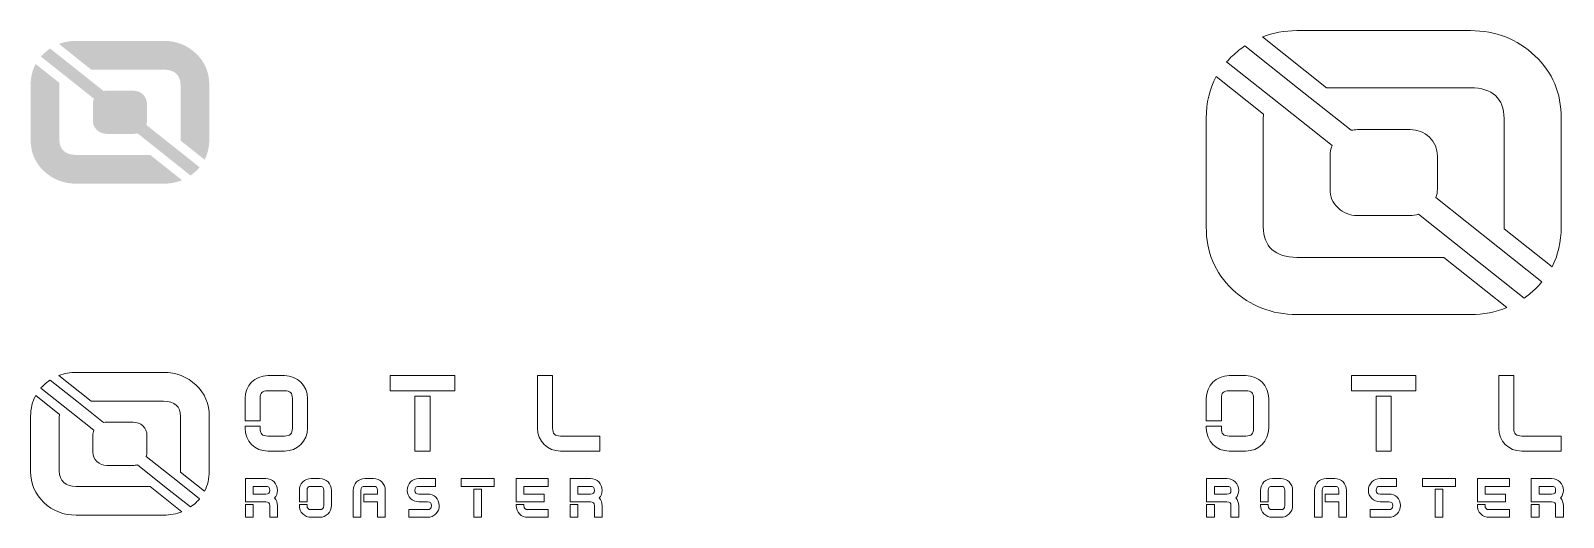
# Model space of a CAD drawing. Header units: inches. Extents: x 457 to 2815, y 398 to 1147.
import ezdxf

# ---------------------------------------------------------------- set-up
doc = ezdxf.new("R2010")
doc.units = ezdxf.units.IN
doc.header["$MEASUREMENT"] = 0
doc.layers.add('Layer 1', color=7, linetype='Continuous')

msp = doc.modelspace()

# ---------------------------------------------------------------- hatches: boundary and pattern name
at = {"layer": 'Layer 1', "true_color": 0x37b6ff}
h = msp.add_hatch(color=140, dxfattribs=at)
h.dxf.hatch_style = 2
edge = h.paths.add_edge_path()
edge.add_spline(control_points=[(682.9, 963.9), (682.9, 963.9), (635, 1001.9), (635, 1001.9), (635.7, 1004), (636.1, 1006.2), (636.1, 1008.6), (636.1, 1008.6), (636.1, 1034), (636.1, 1034), (636.1, 1039.9), (634.1, 1044.7), (630, 1048.7), (625.9, 1052.5), (620.8, 1054.5), (614.9, 1054.5), (614.9, 1054.5), (574.2, 1054.5), (574.2, 1054.5), (572.6, 1054.5), (571, 1054.3), (569.4, 1054), (569.4, 1054), (528, 1086.9), (528, 1086.9), (528, 1086.9), (487.2, 1119.3), (487.2, 1119.3), (483.8, 1117.1), (480.6, 1114.6), (477.6, 1111.7), (475.9, 1110.2), (474.4, 1108.6), (473, 1106.9), (473, 1106.9), (507.2, 1079.8), (507.2, 1079.8), (507.2, 1079.8), (554.6, 1042.1), (554.6, 1042.1), (553.5, 1039.7), (553, 1037), (553, 1034), (553, 1034), (553, 1008.6), (553, 1008.6), (553, 1002.7), (555, 997.9), (559.2, 994), (563.3, 990.1), (568.4, 988.1), (574.2, 988.1), (574.2, 988.1), (614.9, 988.1), (614.9, 988.1), (617.2, 988.1), (619.3, 988.5), (621.4, 989.1), (621.4, 989.1), (663.3, 955.8), (663.3, 955.8), (663.3, 955.8), (703.2, 924.1), (703.2, 924.1), (706.1, 926.2), (708.9, 928.4), (711.6, 930.9), (713.6, 932.8), (715.4, 934.8), (717.1, 936.8), (717.1, 936.8), (682.9, 963.9), (682.9, 963.9)], knot_values=[0, 0, 0, 0, 1, 1, 1, 2, 2, 2, 3, 3, 3, 4, 4, 4, 5, 5, 5, 6, 6, 6, 7, 7, 7, 8, 8, 8, 9, 9, 9, 10, 10, 10, 11, 11, 11, 12, 12, 12, 13, 13, 13, 14, 14, 14, 15, 15, 15, 16, 16, 16, 17, 17, 17, 18, 18, 18, 19, 19, 19, 20, 20, 20, 21, 21, 21, 22, 22, 22, 23, 23, 23, 24, 24, 24, 24], degree=3, periodic=0)
at = {"layer": 'Layer 1', "true_color": 0xfc2424}
h = msp.add_hatch(color=20, dxfattribs=at)
h.dxf.hatch_style = 2
edge = h.paths.add_edge_path()
edge.add_spline(control_points=[(661.8, 1086.9), (678.6, 1086.9), (687.8, 1078.5), (687.8, 1063.2), (687.8, 1063.2), (687.8, 979.4), (687.8, 979.4), (687.8, 978.9), (687.7, 978.4), (687.7, 977.9), (687.7, 977.9), (724.8, 948.4), (724.8, 948.4), (729.6, 957.5), (732, 967.8), (732, 979.3), (732, 979.3), (732, 1063.3), (732, 1063.3), (732, 1082.9), (725.3, 1098.7), (711.6, 1111.7), (698, 1124.6), (681.3, 1131.1), (661.8, 1131.1), (661.8, 1131.1), (527.3, 1131.1), (527.3, 1131.1), (517.8, 1131.1), (508.9, 1129.5), (500.7, 1126.4), (500.7, 1126.4), (550.3, 1086.9), (550.3, 1086.9), (550.3, 1086.9), (661.8, 1086.9), (661.8, 1086.9)], knot_values=[0, 0, 0, 0, 1, 1, 1, 2, 2, 2, 3, 3, 3, 4, 4, 4, 5, 5, 5, 6, 6, 6, 7, 7, 7, 8, 8, 8, 9, 9, 9, 10, 10, 10, 11, 11, 11, 12, 12, 12, 12], degree=3, periodic=0)
h = msp.add_hatch(color=20, dxfattribs=at)
h.dxf.hatch_style = 2
edge = h.paths.add_edge_path()
edge.add_spline(control_points=[(527.3, 955.7), (510.6, 955.7), (501.3, 964.1), (501.3, 979.4), (501.3, 979.4), (501.3, 1063.2), (501.3, 1063.2), (501.3, 1064.4), (501.5, 1065.4), (501.6, 1066.4), (501.6, 1066.4), (464.9, 1095.5), (464.9, 1095.5), (459.7, 1086.1), (457.2, 1075.4), (457.2, 1063.3), (457.2, 1063.3), (457.2, 979.3), (457.2, 979.3), (457.2, 959.7), (463.8, 943.9), (477.6, 930.9), (491.1, 918), (507.9, 911.5), (527.3, 911.5), (527.3, 911.5), (661.8, 911.5), (661.8, 911.5), (672, 911.5), (681.4, 913.4), (690, 916.9), (690, 916.9), (641.1, 955.7), (641.1, 955.7), (641.1, 955.7), (527.3, 955.7), (527.3, 955.7)], knot_values=[0, 0, 0, 0, 1, 1, 1, 2, 2, 2, 3, 3, 3, 4, 4, 4, 5, 5, 5, 6, 6, 6, 7, 7, 7, 8, 8, 8, 9, 9, 9, 10, 10, 10, 11, 11, 11, 12, 12, 12, 12], degree=3, periodic=0)

# ---------------------------------------------------------------- linework, layer by layer
at = {"layer": 'Layer 1', "lineweight": 0}
for points in [[(2672.6, 1059), (2672.6, 1059)], [(2714.5, 814.5), (2714.5, 814.5)], [(2405.3, 798.1), (2405.3, 798.1)], [(1010.3, 593.1), (1109.8, 593.1), (1109.8, 616.3), (1010.3, 616.3), (1010.3, 593.1)], [(2489.2, 593.1), (2588.6, 593.1), (2588.6, 616.3), (2489.2, 616.3), (2489.2, 593.1)], [(661.8, 577.2), (661.8, 577.2)], [(1048.4, 584.9), (1048.4, 500.3), (1071.6, 500.3), (1071.6, 584.9), (1048.4, 584.9)], [(2527.3, 584.9), (2527.3, 500.3), (2550.5, 500.3), (2550.5, 584.9), (2527.3, 584.9)], [(1333.1, 523.5), (1333.1, 523.5)], [(2812, 523.5), (2812, 523.5)], [(682.9, 454.2), (682.9, 454.2)], [(1119.5, 446.1), (1170.5, 446.1), (1170.5, 458), (1119.5, 458), (1119.5, 446.1)], [(1204.1, 422.3), (1247.5, 422.3), (1247.5, 434.2), (1216.1, 434.2), (1216.1, 446.1), (1253.5, 446.1), (1253.5, 458), (1204.1, 458), (1204.1, 422.3)], [(2598.4, 446.1), (2649.4, 446.1), (2649.4, 458), (2598.4, 458), (2598.4, 446.1)], [(2683, 422.3), (2726.4, 422.3), (2726.4, 434.2), (2694.9, 434.2), (2694.9, 446.1), (2732.3, 446.1), (2732.3, 458), (2683, 458), (2683, 422.3)], [(527.3, 445.9), (527.3, 445.9)], [(1139, 441.9), (1139, 398.5), (1150.9, 398.5), (1150.9, 441.9), (1139, 441.9)], [(1299, 434.2), (1299, 434.2)], [(2617.9, 441.9), (2617.9, 398.5), (2629.8, 398.5), (2629.8, 441.9), (2617.9, 441.9)], [(2777.9, 434.2), (2777.9, 434.2)], [(787.6, 398.5), (799.5, 398.5), (799.5, 418.1), (787.6, 418.1), (787.6, 398.5)], [(1287.1, 398.5), (1299, 398.5), (1299, 418.1), (1287.1, 418.1), (1287.1, 398.5)], [(2266.5, 398.5), (2278.4, 398.5), (2278.4, 418.1), (2266.5, 418.1), (2266.5, 398.5)], [(2766, 398.5), (2777.9, 398.5), (2777.9, 418.1), (2766, 418.1), (2766, 398.5)]]:
    msp.add_lwpolyline(points, dxfattribs=at)
for points, knots in [([(2672.6, 1059), (2705.9, 1059), (2724.2, 1042.3), (2724.2, 1011.9), (2724.2, 1011.9), (2724.2, 845.3), (2724.2, 845.3), (2724.2, 844.2), (2724.1, 843.3), (2724, 842.3), (2724, 842.3), (2797.9, 783.7), (2797.9, 783.7), (2807.3, 801.8), (2812, 822.1), (2812, 845.1), (2812, 845.1), (2812, 1012), (2812, 1012), (2812, 1051), (2798.8, 1082.5), (2771.5, 1108.2), (2744.5, 1133.8), (2711.2, 1146.8), (2672.6, 1146.8), (2672.6, 1146.8), (2405.3, 1146.8), (2405.3, 1146.8), (2386.3, 1146.8), (2368.6, 1143.6), (2352.3, 1137.4), (2352.3, 1137.4), (2451, 1059), (2451, 1059), (2451, 1059), (2672.6, 1059), (2672.6, 1059)], [0, 0, 0, 0, 1, 1, 1, 2, 2, 2, 3, 3, 3, 4, 4, 4, 5, 5, 5, 6, 6, 6, 7, 7, 7, 8, 8, 8, 9, 9, 9, 10, 10, 10, 11, 11, 11, 12, 12, 12, 12]), ([(2714.5, 814.5), (2714.5, 814.5), (2619.3, 890.1), (2619.3, 890.1), (2620.7, 894.2), (2621.5, 898.5), (2621.5, 903.3), (2621.5, 903.3), (2621.5, 953.8), (2621.5, 953.8), (2621.5, 965.6), (2617.5, 975.1), (2609.3, 982.9), (2601.1, 990.7), (2591.1, 994.6), (2579.4, 994.6), (2579.4, 994.6), (2498.5, 994.6), (2498.5, 994.6), (2495.2, 994.6), (2492.1, 994.2), (2489, 993.6), (2489, 993.6), (2406.5, 1059), (2406.5, 1059), (2406.5, 1059), (2325.5, 1123.4), (2325.5, 1123.4), (2318.8, 1119), (2312.4, 1114), (2306.3, 1108.2), (2303.1, 1105.2), (2300.1, 1102), (2297.2, 1098.7), (2297.2, 1098.7), (2365.2, 1044.8), (2365.2, 1044.8), (2365.2, 1044.8), (2459.4, 970), (2459.4, 970), (2457.4, 965.1), (2456.3, 959.8), (2456.3, 953.8), (2456.3, 953.8), (2456.3, 903.3), (2456.3, 903.3), (2456.3, 891.6), (2460.3, 882), (2468.6, 874.2), (2476.7, 866.5), (2486.8, 862.6), (2498.5, 862.6), (2498.5, 862.6), (2579.4, 862.6), (2579.4, 862.6), (2583.9, 862.6), (2588.2, 863.3), (2592.2, 864.5), (2592.2, 864.5), (2675.6, 798.3), (2675.6, 798.3), (2675.6, 798.3), (2754.8, 735.5), (2754.8, 735.5), (2760.6, 739.5), (2766.2, 743.9), (2771.5, 748.9), (2775.5, 752.7), (2779.1, 756.6), (2782.4, 760.6), (2782.4, 760.6), (2714.5, 814.5), (2714.5, 814.5)], [0, 0, 0, 0, 1, 1, 1, 2, 2, 2, 3, 3, 3, 4, 4, 4, 5, 5, 5, 6, 6, 6, 7, 7, 7, 8, 8, 8, 9, 9, 9, 10, 10, 10, 11, 11, 11, 12, 12, 12, 13, 13, 13, 14, 14, 14, 15, 15, 15, 16, 16, 16, 17, 17, 17, 18, 18, 18, 19, 19, 19, 20, 20, 20, 21, 21, 21, 22, 22, 22, 23, 23, 23, 24, 24, 24, 24]), ([(2405.3, 798.1), (2372, 798.1), (2353.6, 814.9), (2353.6, 845.3), (2353.6, 845.3), (2353.6, 1011.9), (2353.6, 1011.9), (2353.6, 1014.2), (2353.9, 1016.2), (2354.1, 1018.3), (2354.1, 1018.3), (2281.3, 1076.1), (2281.3, 1076.1), (2270.9, 1057.3), (2265.9, 1036.1), (2265.9, 1012.1), (2265.9, 1012.1), (2265.9, 845.1), (2265.9, 845.1), (2265.9, 806.2), (2279.1, 774.7), (2306.3, 748.9), (2333.3, 723.3), (2366.6, 710.4), (2405.3, 710.4), (2405.3, 710.4), (2672.6, 710.4), (2672.6, 710.4), (2692.7, 710.4), (2711.4, 714), (2728.5, 721), (2728.5, 721), (2631.4, 798.1), (2631.4, 798.1), (2631.4, 798.1), (2405.3, 798.1), (2405.3, 798.1)], [0, 0, 0, 0, 1, 1, 1, 2, 2, 2, 3, 3, 3, 4, 4, 4, 5, 5, 5, 6, 6, 6, 7, 7, 7, 8, 8, 8, 9, 9, 9, 10, 10, 10, 11, 11, 11, 12, 12, 12, 12]), ([(661.8, 577.2), (678.6, 577.2), (687.8, 568.8), (687.8, 553.5), (687.8, 553.5), (687.8, 469.6), (687.8, 469.6), (687.8, 469.1), (687.7, 468.6), (687.7, 468.1), (687.7, 468.1), (724.8, 438.6), (724.8, 438.6), (729.6, 447.8), (732, 458), (732, 469.6), (732, 469.6), (732, 553.5), (732, 553.5), (732, 573.1), (725.3, 589), (711.6, 601.9), (698, 614.8), (681.3, 621.3), (661.8, 621.3), (661.8, 621.3), (527.3, 621.3), (527.3, 621.3), (517.8, 621.3), (508.9, 619.7), (500.7, 616.6), (500.7, 616.6), (550.3, 577.2), (550.3, 577.2), (550.3, 577.2), (661.8, 577.2), (661.8, 577.2)], [0, 0, 0, 0, 1, 1, 1, 2, 2, 2, 3, 3, 3, 4, 4, 4, 5, 5, 5, 6, 6, 6, 7, 7, 7, 8, 8, 8, 9, 9, 9, 10, 10, 10, 11, 11, 11, 12, 12, 12, 12]), ([(810.2, 546.7), (810.2, 546.7), (810.2, 581.1), (810.2, 581.1), (810.2, 589.8), (813.5, 593.1), (822.3, 593.1), (822.3, 593.1), (847.8, 593.1), (847.8, 593.1), (856.6, 593.1), (859.9, 589.8), (859.9, 581.1), (859.9, 581.1), (859.9, 535.6), (859.9, 535.6), (859.9, 526.9), (856.6, 523.5), (847.8, 523.5), (847.8, 523.5), (822.3, 523.5), (822.3, 523.5), (813.5, 523.5), (810.2, 526.9), (810.2, 535.6), (810.2, 535.6), (810.2, 538.5), (810.2, 538.5), (810.2, 538.5), (787, 538.5), (787, 538.5), (787, 538.5), (787, 535.6), (787, 535.6), (787, 515.6), (802.2, 500.3), (822.3, 500.3), (822.3, 500.3), (847.8, 500.3), (847.8, 500.3), (867.8, 500.3), (883.1, 515.6), (883.1, 535.6), (883.1, 535.6), (883.1, 581.1), (883.1, 581.1), (883.1, 601.1), (867.8, 616.3), (847.8, 616.3), (847.8, 616.3), (822.3, 616.3), (822.3, 616.3), (802.2, 616.3), (787, 601.1), (787, 581.1), (787, 581.1), (787, 546.7), (787, 546.7), (787, 546.7), (810.2, 546.7), (810.2, 546.7)], [0, 0, 0, 0, 1, 1, 1, 2, 2, 2, 3, 3, 3, 4, 4, 4, 5, 5, 5, 6, 6, 6, 7, 7, 7, 8, 8, 8, 9, 9, 9, 10, 10, 10, 11, 11, 11, 12, 12, 12, 13, 13, 13, 14, 14, 14, 15, 15, 15, 16, 16, 16, 17, 17, 17, 18, 18, 18, 19, 19, 19, 20, 20, 20, 20]), ([(1333.1, 523.5), (1333.1, 523.5), (1272.3, 523.5), (1272.3, 523.5), (1263.5, 523.5), (1260.2, 526.9), (1260.2, 535.6), (1260.2, 535.6), (1260.2, 616.3), (1260.2, 616.3), (1260.2, 616.3), (1237, 616.3), (1237, 616.3), (1237, 616.3), (1237, 535.6), (1237, 535.6), (1237, 515.6), (1252.3, 500.3), (1272.3, 500.3), (1272.3, 500.3), (1333.1, 500.3), (1333.1, 500.3), (1333.1, 500.3), (1333.1, 523.5), (1333.1, 523.5)], [0, 0, 0, 0, 1, 1, 1, 2, 2, 2, 3, 3, 3, 4, 4, 4, 5, 5, 5, 6, 6, 6, 7, 7, 7, 8, 8, 8, 8]), ([(2289.1, 546.7), (2289.1, 546.7), (2289.1, 581.1), (2289.1, 581.1), (2289.1, 589.8), (2292.4, 593.1), (2301.2, 593.1), (2301.2, 593.1), (2326.7, 593.1), (2326.7, 593.1), (2335.4, 593.1), (2338.8, 589.8), (2338.8, 581.1), (2338.8, 581.1), (2338.8, 535.6), (2338.8, 535.6), (2338.8, 526.9), (2335.4, 523.5), (2326.7, 523.5), (2326.7, 523.5), (2301.2, 523.5), (2301.2, 523.5), (2292.4, 523.5), (2289.1, 526.9), (2289.1, 535.6), (2289.1, 535.6), (2289.1, 538.5), (2289.1, 538.5), (2289.1, 538.5), (2265.9, 538.5), (2265.9, 538.5), (2265.9, 538.5), (2265.9, 535.6), (2265.9, 535.6), (2265.9, 515.6), (2281.1, 500.3), (2301.2, 500.3), (2301.2, 500.3), (2326.7, 500.3), (2326.7, 500.3), (2346.7, 500.3), (2362, 515.6), (2362, 535.6), (2362, 535.6), (2362, 581.1), (2362, 581.1), (2362, 601.1), (2346.7, 616.3), (2326.7, 616.3), (2326.7, 616.3), (2301.2, 616.3), (2301.2, 616.3), (2281.1, 616.3), (2265.9, 601.1), (2265.9, 581.1), (2265.9, 581.1), (2265.9, 546.7), (2265.9, 546.7), (2265.9, 546.7), (2289.1, 546.7), (2289.1, 546.7)], [0, 0, 0, 0, 1, 1, 1, 2, 2, 2, 3, 3, 3, 4, 4, 4, 5, 5, 5, 6, 6, 6, 7, 7, 7, 8, 8, 8, 9, 9, 9, 10, 10, 10, 11, 11, 11, 12, 12, 12, 13, 13, 13, 14, 14, 14, 15, 15, 15, 16, 16, 16, 17, 17, 17, 18, 18, 18, 19, 19, 19, 20, 20, 20, 20]), ([(2812, 523.5), (2812, 523.5), (2751.2, 523.5), (2751.2, 523.5), (2742.4, 523.5), (2739.1, 526.9), (2739.1, 535.6), (2739.1, 535.6), (2739.1, 616.3), (2739.1, 616.3), (2739.1, 616.3), (2715.9, 616.3), (2715.9, 616.3), (2715.9, 616.3), (2715.9, 535.6), (2715.9, 535.6), (2715.9, 515.6), (2731.1, 500.3), (2751.2, 500.3), (2751.2, 500.3), (2812, 500.3), (2812, 500.3), (2812, 500.3), (2812, 523.5), (2812, 523.5)], [0, 0, 0, 0, 1, 1, 1, 2, 2, 2, 3, 3, 3, 4, 4, 4, 5, 5, 5, 6, 6, 6, 7, 7, 7, 8, 8, 8, 8]), ([(682.9, 454.2), (682.9, 454.2), (635, 492.2), (635, 492.2), (635.7, 494.2), (636.1, 496.4), (636.1, 498.9), (636.1, 498.9), (636.1, 524.3), (636.1, 524.3), (636.1, 530.2), (634.1, 535), (630, 538.9), (625.9, 542.8), (620.8, 544.8), (614.9, 544.8), (614.9, 544.8), (574.2, 544.8), (574.2, 544.8), (572.6, 544.8), (571, 544.6), (569.4, 544.2), (569.4, 544.2), (528, 577.2), (528, 577.2), (528, 577.2), (487.2, 609.6), (487.2, 609.6), (483.8, 607.3), (480.6, 604.8), (477.6, 601.9), (475.9, 600.4), (474.4, 598.8), (473, 597.2), (473, 597.2), (507.2, 570), (507.2, 570), (507.2, 570), (554.6, 532.4), (554.6, 532.4), (553.5, 529.9), (553, 527.2), (553, 524.3), (553, 524.3), (553, 498.9), (553, 498.9), (553, 492.9), (555, 488.1), (559.2, 484.2), (563.3, 480.3), (568.4, 478.3), (574.2, 478.3), (574.2, 478.3), (614.9, 478.3), (614.9, 478.3), (617.2, 478.3), (619.3, 478.7), (621.4, 479.3), (621.4, 479.3), (663.3, 446), (663.3, 446), (663.3, 446), (703.2, 414.4), (703.2, 414.4), (706.1, 416.4), (708.9, 418.6), (711.6, 421.2), (713.6, 423.1), (715.4, 425), (717.1, 427), (717.1, 427), (682.9, 454.2), (682.9, 454.2)], [0, 0, 0, 0, 1, 1, 1, 2, 2, 2, 3, 3, 3, 4, 4, 4, 5, 5, 5, 6, 6, 6, 7, 7, 7, 8, 8, 8, 9, 9, 9, 10, 10, 10, 11, 11, 11, 12, 12, 12, 13, 13, 13, 14, 14, 14, 15, 15, 15, 16, 16, 16, 17, 17, 17, 18, 18, 18, 19, 19, 19, 20, 20, 20, 21, 21, 21, 22, 22, 22, 23, 23, 23, 24, 24, 24, 24]), ([(527.3, 445.9), (510.6, 445.9), (501.3, 454.3), (501.3, 469.6), (501.3, 469.6), (501.3, 553.5), (501.3, 553.5), (501.3, 554.6), (501.5, 555.6), (501.6, 556.7), (501.6, 556.7), (464.9, 585.8), (464.9, 585.8), (459.7, 576.3), (457.2, 565.7), (457.2, 553.6), (457.2, 553.6), (457.2, 469.6), (457.2, 469.6), (457.2, 450), (463.8, 434.1), (477.6, 421.2), (491.1, 408.3), (507.9, 401.8), (527.3, 401.8), (527.3, 401.8), (661.8, 401.8), (661.8, 401.8), (672, 401.8), (681.4, 403.6), (690, 407.1), (690, 407.1), (641.1, 445.9), (641.1, 445.9), (641.1, 445.9), (527.3, 445.9), (527.3, 445.9)], [0, 0, 0, 0, 1, 1, 1, 2, 2, 2, 3, 3, 3, 4, 4, 4, 5, 5, 5, 6, 6, 6, 7, 7, 7, 8, 8, 8, 9, 9, 9, 10, 10, 10, 11, 11, 11, 12, 12, 12, 12]), ([(787.6, 422.3), (787.6, 422.3), (818.8, 422.3), (818.8, 422.3), (823.3, 422.3), (825, 420.6), (825, 416.1), (825, 416.1), (825, 398.5), (825, 398.5), (825, 398.5), (836.9, 398.5), (836.9, 398.5), (836.9, 398.5), (836.9, 416.1), (836.9, 416.1), (836.9, 420.8), (835.3, 425.1), (832.5, 428.2), (835.3, 431.3), (836.9, 435.4), (836.9, 439.9), (836.9, 450.2), (829.1, 458), (818.8, 458), (818.8, 458), (787.6, 458), (787.6, 458), (787.6, 458), (787.6, 422.3), (787.6, 422.3)], [0, 0, 0, 0, 1, 1, 1, 2, 2, 2, 3, 3, 3, 4, 4, 4, 5, 5, 5, 6, 6, 6, 7, 7, 7, 8, 8, 8, 9, 9, 9, 10, 10, 10, 10]), ([(882.5, 422.3), (882.5, 422.3), (882.5, 439.9), (882.5, 439.9), (882.5, 444.4), (884.2, 446.1), (888.7, 446.1), (888.7, 446.1), (901.8, 446.1), (901.8, 446.1), (906.3, 446.1), (908, 444.4), (908, 439.9), (908, 439.9), (908, 416.7), (908, 416.7), (908, 412.1), (906.3, 410.4), (901.8, 410.4), (901.8, 410.4), (888.7, 410.4), (888.7, 410.4), (884.2, 410.4), (882.5, 412.1), (882.5, 416.7), (882.5, 416.7), (882.5, 418.1), (882.5, 418.1), (882.5, 418.1), (870.6, 418.1), (870.6, 418.1), (870.6, 418.1), (870.6, 416.7), (870.6, 416.7), (870.6, 406.4), (878.4, 398.5), (888.7, 398.5), (888.7, 398.5), (901.8, 398.5), (901.8, 398.5), (912.1, 398.5), (919.9, 406.4), (919.9, 416.7), (919.9, 416.7), (919.9, 439.9), (919.9, 439.9), (919.9, 450.2), (912.1, 458), (901.8, 458), (901.8, 458), (888.7, 458), (888.7, 458), (878.4, 458), (870.6, 450.2), (870.6, 439.9), (870.6, 439.9), (870.6, 422.3), (870.6, 422.3), (870.6, 422.3), (882.5, 422.3), (882.5, 422.3)], [0, 0, 0, 0, 1, 1, 1, 2, 2, 2, 3, 3, 3, 4, 4, 4, 5, 5, 5, 6, 6, 6, 7, 7, 7, 8, 8, 8, 9, 9, 9, 10, 10, 10, 11, 11, 11, 12, 12, 12, 13, 13, 13, 14, 14, 14, 15, 15, 15, 16, 16, 16, 17, 17, 17, 18, 18, 18, 19, 19, 19, 20, 20, 20, 20]), ([(1002.8, 398.5), (1002.8, 398.5), (1002.8, 439.9), (1002.8, 439.9), (1002.8, 450.2), (995, 458), (984.7, 458), (984.7, 458), (971.6, 458), (971.6, 458), (961.4, 458), (953.5, 450.2), (953.5, 439.9), (953.5, 439.9), (953.5, 398.5), (953.5, 398.5), (953.5, 398.5), (965.4, 398.5), (965.4, 398.5), (965.4, 398.5), (965.4, 439.9), (965.4, 439.9), (965.4, 444.4), (967.1, 446.1), (971.6, 446.1), (971.6, 446.1), (984.7, 446.1), (984.7, 446.1), (989.2, 446.1), (990.9, 444.4), (990.9, 439.9), (990.9, 439.9), (990.9, 434.2), (990.9, 434.2), (990.9, 434.2), (969.7, 434.2), (969.7, 434.2), (969.7, 434.2), (969.7, 422.3), (969.7, 422.3), (969.7, 422.3), (990.9, 422.3), (990.9, 422.3), (990.9, 422.3), (990.9, 398.5), (990.9, 398.5), (990.9, 398.5), (1002.8, 398.5), (1002.8, 398.5)], [0, 0, 0, 0, 1, 1, 1, 2, 2, 2, 3, 3, 3, 4, 4, 4, 5, 5, 5, 6, 6, 6, 7, 7, 7, 8, 8, 8, 9, 9, 9, 10, 10, 10, 11, 11, 11, 12, 12, 12, 13, 13, 13, 14, 14, 14, 15, 15, 15, 16, 16, 16, 16]), ([(1079.9, 458), (1079.9, 458), (1054.6, 458), (1054.6, 458), (1044.3, 458), (1036.5, 450.2), (1036.5, 439.9), (1036.5, 429.8), (1044.4, 422.3), (1054.6, 422.3), (1054.6, 422.3), (1067.7, 422.3), (1067.7, 422.3), (1072.3, 422.3), (1073.9, 420.8), (1073.9, 416.7), (1073.9, 412.1), (1072.2, 410.4), (1067.7, 410.4), (1067.7, 410.4), (1039.1, 410.4), (1039.1, 410.4), (1039.1, 410.4), (1039.1, 398.5), (1039.1, 398.5), (1039.1, 398.5), (1067.7, 398.5), (1067.7, 398.5), (1078, 398.5), (1085.8, 406.4), (1085.8, 416.7), (1085.8, 426.8), (1077.9, 434.2), (1067.7, 434.2), (1067.7, 434.2), (1054.6, 434.2), (1054.6, 434.2), (1050, 434.2), (1048.4, 435.8), (1048.4, 439.9), (1048.4, 444.4), (1050.1, 446.1), (1054.6, 446.1), (1054.6, 446.1), (1079.9, 446.1), (1079.9, 446.1), (1079.9, 446.1), (1079.9, 458), (1079.9, 458)], [0, 0, 0, 0, 1, 1, 1, 2, 2, 2, 3, 3, 3, 4, 4, 4, 5, 5, 5, 6, 6, 6, 7, 7, 7, 8, 8, 8, 9, 9, 9, 10, 10, 10, 11, 11, 11, 12, 12, 12, 13, 13, 13, 14, 14, 14, 15, 15, 15, 16, 16, 16, 16]), ([(1287.1, 422.3), (1287.1, 422.3), (1318.3, 422.3), (1318.3, 422.3), (1322.8, 422.3), (1324.5, 420.6), (1324.5, 416.1), (1324.5, 416.1), (1324.5, 398.5), (1324.5, 398.5), (1324.5, 398.5), (1336.4, 398.5), (1336.4, 398.5), (1336.4, 398.5), (1336.4, 416.1), (1336.4, 416.1), (1336.4, 420.8), (1334.8, 425.1), (1332, 428.2), (1334.8, 431.3), (1336.4, 435.4), (1336.4, 439.9), (1336.4, 450.2), (1328.6, 458), (1318.3, 458), (1318.3, 458), (1287.1, 458), (1287.1, 458), (1287.1, 458), (1287.1, 422.3), (1287.1, 422.3)], [0, 0, 0, 0, 1, 1, 1, 2, 2, 2, 3, 3, 3, 4, 4, 4, 5, 5, 5, 6, 6, 6, 7, 7, 7, 8, 8, 8, 9, 9, 9, 10, 10, 10, 10]), ([(2266.5, 422.3), (2266.5, 422.3), (2297.7, 422.3), (2297.7, 422.3), (2302.2, 422.3), (2303.9, 420.6), (2303.9, 416.1), (2303.9, 416.1), (2303.9, 398.5), (2303.9, 398.5), (2303.9, 398.5), (2315.8, 398.5), (2315.8, 398.5), (2315.8, 398.5), (2315.8, 416.1), (2315.8, 416.1), (2315.8, 420.8), (2314.2, 425.1), (2311.4, 428.2), (2314.2, 431.3), (2315.8, 435.4), (2315.8, 439.9), (2315.8, 450.2), (2308, 458), (2297.7, 458), (2297.7, 458), (2266.5, 458), (2266.5, 458), (2266.5, 458), (2266.5, 422.3), (2266.5, 422.3)], [0, 0, 0, 0, 1, 1, 1, 2, 2, 2, 3, 3, 3, 4, 4, 4, 5, 5, 5, 6, 6, 6, 7, 7, 7, 8, 8, 8, 9, 9, 9, 10, 10, 10, 10]), ([(2361.3, 422.3), (2361.3, 422.3), (2361.3, 439.9), (2361.3, 439.9), (2361.3, 444.4), (2363, 446.1), (2367.6, 446.1), (2367.6, 446.1), (2380.7, 446.1), (2380.7, 446.1), (2385.1, 446.1), (2386.8, 444.4), (2386.8, 439.9), (2386.8, 439.9), (2386.8, 416.7), (2386.8, 416.7), (2386.8, 412.1), (2385.1, 410.4), (2380.7, 410.4), (2380.7, 410.4), (2367.6, 410.4), (2367.6, 410.4), (2363, 410.4), (2361.3, 412.1), (2361.3, 416.7), (2361.3, 416.7), (2361.3, 418.1), (2361.3, 418.1), (2361.3, 418.1), (2349.4, 418.1), (2349.4, 418.1), (2349.4, 418.1), (2349.4, 416.7), (2349.4, 416.7), (2349.4, 406.4), (2357.3, 398.5), (2367.6, 398.5), (2367.6, 398.5), (2380.7, 398.5), (2380.7, 398.5), (2390.9, 398.5), (2398.7, 406.4), (2398.7, 416.7), (2398.7, 416.7), (2398.7, 439.9), (2398.7, 439.9), (2398.7, 450.2), (2390.9, 458), (2380.7, 458), (2380.7, 458), (2367.6, 458), (2367.6, 458), (2357.3, 458), (2349.4, 450.2), (2349.4, 439.9), (2349.4, 439.9), (2349.4, 422.3), (2349.4, 422.3), (2349.4, 422.3), (2361.3, 422.3), (2361.3, 422.3)], [0, 0, 0, 0, 1, 1, 1, 2, 2, 2, 3, 3, 3, 4, 4, 4, 5, 5, 5, 6, 6, 6, 7, 7, 7, 8, 8, 8, 9, 9, 9, 10, 10, 10, 11, 11, 11, 12, 12, 12, 13, 13, 13, 14, 14, 14, 15, 15, 15, 16, 16, 16, 17, 17, 17, 18, 18, 18, 19, 19, 19, 20, 20, 20, 20]), ([(2481.7, 398.5), (2481.7, 398.5), (2481.7, 439.9), (2481.7, 439.9), (2481.7, 450.2), (2473.9, 458), (2463.6, 458), (2463.6, 458), (2450.5, 458), (2450.5, 458), (2440.2, 458), (2432.4, 450.2), (2432.4, 439.9), (2432.4, 439.9), (2432.4, 398.5), (2432.4, 398.5), (2432.4, 398.5), (2444.3, 398.5), (2444.3, 398.5), (2444.3, 398.5), (2444.3, 439.9), (2444.3, 439.9), (2444.3, 444.4), (2446, 446.1), (2450.5, 446.1), (2450.5, 446.1), (2463.6, 446.1), (2463.6, 446.1), (2468.1, 446.1), (2469.8, 444.4), (2469.8, 439.9), (2469.8, 439.9), (2469.8, 434.2), (2469.8, 434.2), (2469.8, 434.2), (2448.6, 434.2), (2448.6, 434.2), (2448.6, 434.2), (2448.6, 422.3), (2448.6, 422.3), (2448.6, 422.3), (2469.8, 422.3), (2469.8, 422.3), (2469.8, 422.3), (2469.8, 398.5), (2469.8, 398.5), (2469.8, 398.5), (2481.7, 398.5), (2481.7, 398.5)], [0, 0, 0, 0, 1, 1, 1, 2, 2, 2, 3, 3, 3, 4, 4, 4, 5, 5, 5, 6, 6, 6, 7, 7, 7, 8, 8, 8, 9, 9, 9, 10, 10, 10, 11, 11, 11, 12, 12, 12, 13, 13, 13, 14, 14, 14, 15, 15, 15, 16, 16, 16, 16]), ([(2558.7, 458), (2558.7, 458), (2533.5, 458), (2533.5, 458), (2523.2, 458), (2515.4, 450.2), (2515.4, 439.9), (2515.4, 429.8), (2523.3, 422.3), (2533.5, 422.3), (2533.5, 422.3), (2546.6, 422.3), (2546.6, 422.3), (2551.2, 422.3), (2552.8, 420.8), (2552.8, 416.7), (2552.8, 412.1), (2551.1, 410.4), (2546.6, 410.4), (2546.6, 410.4), (2517.9, 410.4), (2517.9, 410.4), (2517.9, 410.4), (2517.9, 398.5), (2517.9, 398.5), (2517.9, 398.5), (2546.6, 398.5), (2546.6, 398.5), (2556.9, 398.5), (2564.7, 406.4), (2564.7, 416.7), (2564.7, 426.8), (2556.8, 434.2), (2546.6, 434.2), (2546.6, 434.2), (2533.5, 434.2), (2533.5, 434.2), (2528.9, 434.2), (2527.3, 435.8), (2527.3, 439.9), (2527.3, 444.4), (2529, 446.1), (2533.5, 446.1), (2533.5, 446.1), (2558.7, 446.1), (2558.7, 446.1), (2558.7, 446.1), (2558.7, 458), (2558.7, 458)], [0, 0, 0, 0, 1, 1, 1, 2, 2, 2, 3, 3, 3, 4, 4, 4, 5, 5, 5, 6, 6, 6, 7, 7, 7, 8, 8, 8, 9, 9, 9, 10, 10, 10, 11, 11, 11, 12, 12, 12, 13, 13, 13, 14, 14, 14, 15, 15, 15, 16, 16, 16, 16]), ([(2766, 422.3), (2766, 422.3), (2797.2, 422.3), (2797.2, 422.3), (2801.7, 422.3), (2803.4, 420.6), (2803.4, 416.1), (2803.4, 416.1), (2803.4, 398.5), (2803.4, 398.5), (2803.4, 398.5), (2815.3, 398.5), (2815.3, 398.5), (2815.3, 398.5), (2815.3, 416.1), (2815.3, 416.1), (2815.3, 420.8), (2813.7, 425.1), (2810.9, 428.2), (2813.7, 431.3), (2815.3, 435.4), (2815.3, 439.9), (2815.3, 450.2), (2807.5, 458), (2797.2, 458), (2797.2, 458), (2766, 458), (2766, 458), (2766, 458), (2766, 422.3), (2766, 422.3)], [0, 0, 0, 0, 1, 1, 1, 2, 2, 2, 3, 3, 3, 4, 4, 4, 5, 5, 5, 6, 6, 6, 7, 7, 7, 8, 8, 8, 9, 9, 9, 10, 10, 10, 10]), ([(799.5, 434.2), (799.5, 434.2), (799.5, 446.1), (799.5, 446.1), (799.5, 446.1), (818.8, 446.1), (818.8, 446.1), (823.3, 446.1), (825, 444.4), (825, 439.9), (825, 435.8), (823.4, 434.2), (818.8, 434.2), (818.8, 434.2), (799.5, 434.2), (799.5, 434.2)], [0, 0, 0, 0, 1, 1, 1, 2, 2, 2, 3, 3, 3, 4, 4, 4, 5, 5, 5, 5]), ([(1299, 434.2), (1299, 434.2), (1299, 446.1), (1299, 446.1), (1299, 446.1), (1318.3, 446.1), (1318.3, 446.1), (1322.8, 446.1), (1324.5, 444.4), (1324.5, 439.9), (1324.5, 435.8), (1322.9, 434.2), (1318.3, 434.2), (1318.3, 434.2), (1299, 434.2), (1299, 434.2)], [0, 0, 0, 0, 1, 1, 1, 2, 2, 2, 3, 3, 3, 4, 4, 4, 5, 5, 5, 5]), ([(2278.4, 434.2), (2278.4, 434.2), (2278.4, 446.1), (2278.4, 446.1), (2278.4, 446.1), (2297.7, 446.1), (2297.7, 446.1), (2302.2, 446.1), (2303.9, 444.4), (2303.9, 439.9), (2303.9, 435.8), (2302.3, 434.2), (2297.7, 434.2), (2297.7, 434.2), (2278.4, 434.2), (2278.4, 434.2)], [0, 0, 0, 0, 1, 1, 1, 2, 2, 2, 3, 3, 3, 4, 4, 4, 5, 5, 5, 5]), ([(2777.9, 434.2), (2777.9, 434.2), (2777.9, 446.1), (2777.9, 446.1), (2777.9, 446.1), (2797.2, 446.1), (2797.2, 446.1), (2801.7, 446.1), (2803.4, 444.4), (2803.4, 439.9), (2803.4, 435.8), (2801.8, 434.2), (2797.2, 434.2), (2797.2, 434.2), (2777.9, 434.2), (2777.9, 434.2)], [0, 0, 0, 0, 1, 1, 1, 2, 2, 2, 3, 3, 3, 4, 4, 4, 5, 5, 5, 5]), ([(1253.5, 410.4), (1253.5, 410.4), (1222.3, 410.4), (1222.3, 410.4), (1217.8, 410.4), (1216.1, 412.1), (1216.1, 416.6), (1216.1, 416.6), (1216.1, 418.1), (1216.1, 418.1), (1216.1, 418.1), (1204.1, 418.1), (1204.1, 418.1), (1204.1, 418.1), (1204.1, 416.6), (1204.1, 416.6), (1204.1, 406.3), (1212, 398.5), (1222.3, 398.5), (1222.3, 398.5), (1253.5, 398.5), (1253.5, 398.5), (1253.5, 398.5), (1253.5, 410.4), (1253.5, 410.4)], [0, 0, 0, 0, 1, 1, 1, 2, 2, 2, 3, 3, 3, 4, 4, 4, 5, 5, 5, 6, 6, 6, 7, 7, 7, 8, 8, 8, 8]), ([(2732.3, 410.4), (2732.3, 410.4), (2701.1, 410.4), (2701.1, 410.4), (2696.6, 410.4), (2694.9, 412.1), (2694.9, 416.6), (2694.9, 416.6), (2694.9, 418.1), (2694.9, 418.1), (2694.9, 418.1), (2683, 418.1), (2683, 418.1), (2683, 418.1), (2683, 416.6), (2683, 416.6), (2683, 406.3), (2690.9, 398.5), (2701.1, 398.5), (2701.1, 398.5), (2732.3, 398.5), (2732.3, 398.5), (2732.3, 398.5), (2732.3, 410.4), (2732.3, 410.4)], [0, 0, 0, 0, 1, 1, 1, 2, 2, 2, 3, 3, 3, 4, 4, 4, 5, 5, 5, 6, 6, 6, 7, 7, 7, 8, 8, 8, 8])]:
    msp.add_open_spline(points, degree=3, knots=knots, dxfattribs=at)

doc.saveas('drawing.dxf')
